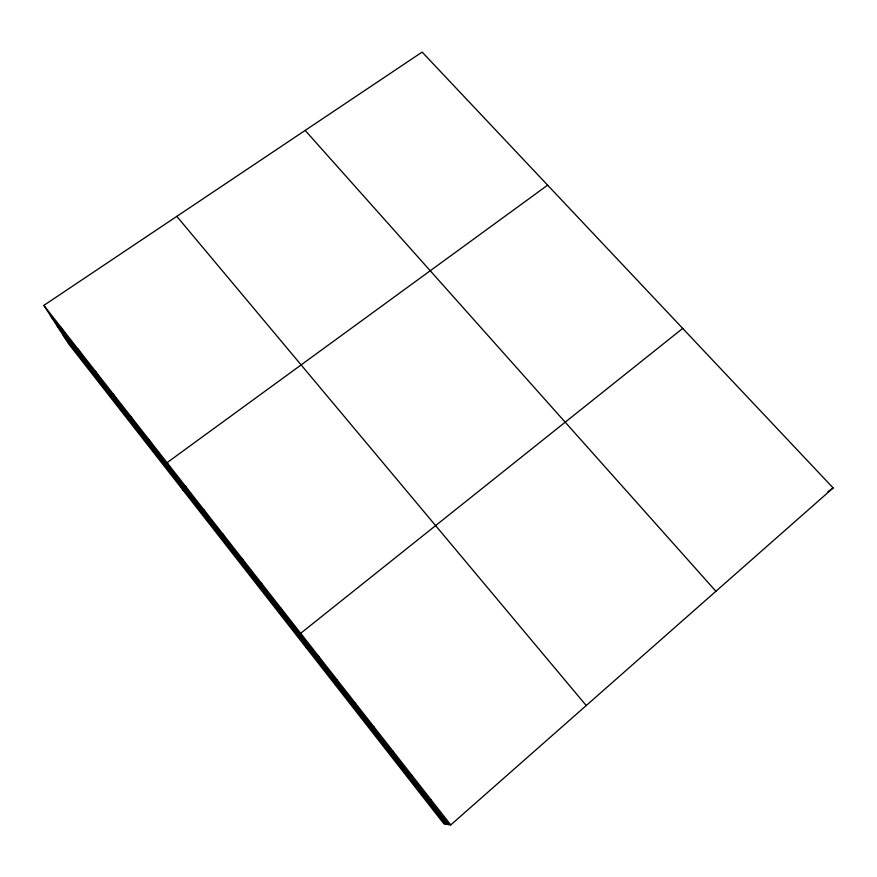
<?xml version="1.0" encoding="UTF-8"?>
<svg xmlns="http://www.w3.org/2000/svg" width="877" height="877" viewBox="0 0 877 877"><rect width="100%" height="100%" fill="white"/><g stroke="black" fill="none" stroke-linecap="round" stroke-linejoin="round"><path stroke-width="1.32" d="M373.986 729.083L374.04 726.967M392.381 752.576L392.896 751.041M410.973 776.331L411.971 775.389M450.767 824.917L833.15 487.952L422.144 52.083L43.85 305.393L68.987 344.321L443.959 823.898L450.767 824.917L43.85 305.393M682.712 328.415L300.679 633.293L306.544 648.147M547.632 185.157L167.036 462.672L183.315 490.539M827.932 491.635L833.15 487.952M429.774 800.339L431.254 800.01M305.163 130.41L715.906 591.273M176.803 216.367L586.22 705.547M51.14 316.685L448.783 824.621M57.257 326.156L447.117 824.38M63.319 335.54L445.483 824.128M60.853 327.11L67.803 337.963M78.053 349.068L84.652 359.493M95.44 371.267L101.688 381.254M113.034 393.729L118.91 403.256M130.826 416.443L136.33 425.509M148.827 439.421L153.946 448.015M185.453 486.187L189.783 493.795M204.1 509.986L208.013 517.068M222.955 534.06L226.452 540.627M242.041 558.43L245.1 564.448M261.346 583.084L263.977 588.555M280.892 608.035L283.063 612.946M318.713 656.325L319.995 660.118M336.954 679.609L337.798 682.865M355.393 703.157L355.799 705.842"/></g></svg>
